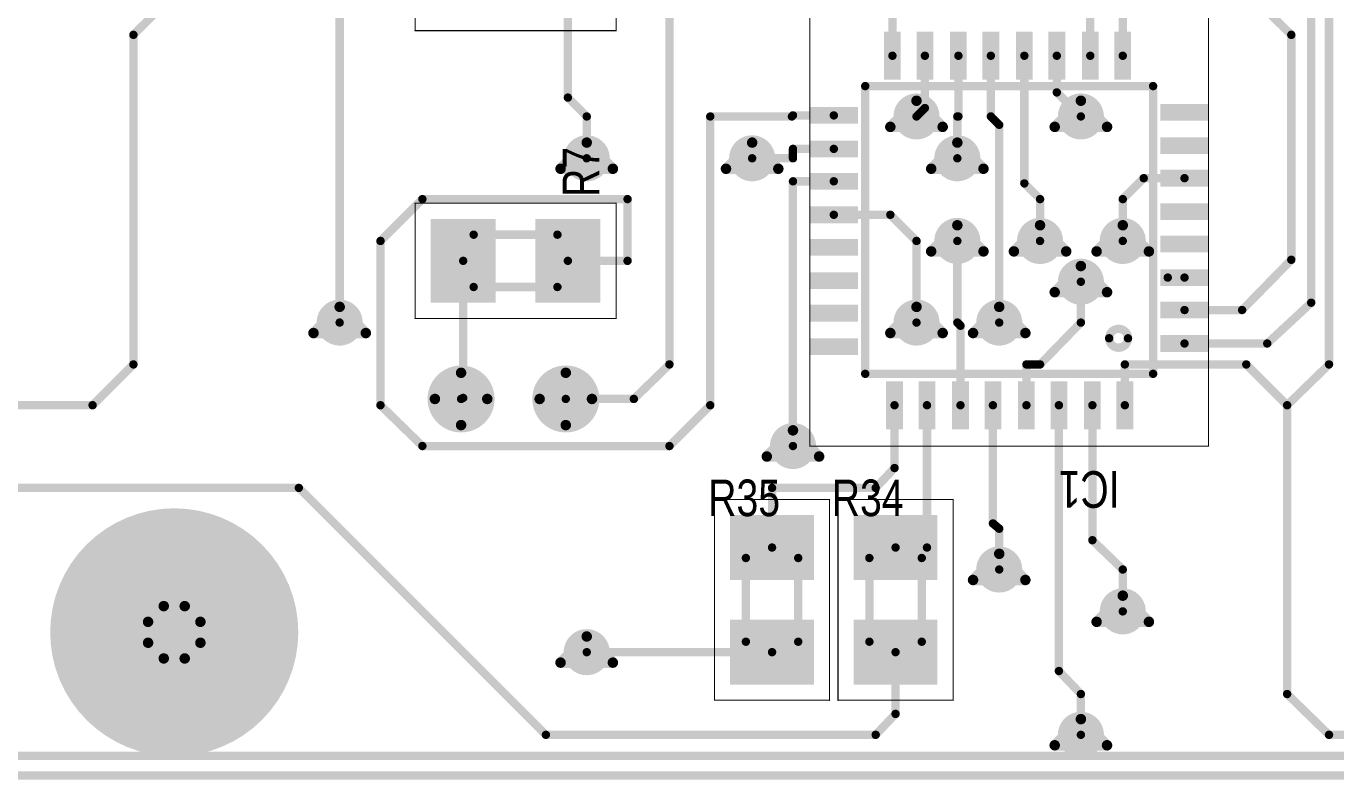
# Model space of a CAD drawing. Extents: x 0 to 12.4, y -1.9 to 1.3.
# Drawn here: x 3.756 to 5.006, y 0.016 to 0.736 of the extents above; entities that cross this region are included whole.
import ezdxf

# ---------------------------------------------------------------- set-up
doc = ezdxf.new("R2010")
doc.units = 0

msp = doc.modelspace()

# ---------------------------------------------------------------- linework, layer by layer
at = {"const_width": 0.008}
msp.add_lwpolyline([(12.361, 0.02), (0, 0.02), (0, 1.338), (12.361, 1.338), (12.361, 0.02)], close=True, dxfattribs=at)
at = {"layer": 'BOT'}
for points, const_width in [([(12.341, 1.319), (0.02, 1.319), (0.02, 0.039), (12.341, 0.039), (12.341, 1.319)], 0.008), ([(4.127, 0.842), (4.319, 0.842), (4.319, 0.732), (4.127, 0.732), (4.127, 0.842)], 0.001), ([(4.885, 0.747), (4.885, 0.335), (4.504, 0.335), (4.504, 0.747), (4.885, 0.747)], 0.001), ([(4.127, 0.567), (4.319, 0.567), (4.319, 0.457), (4.127, 0.457), (4.127, 0.567)], 0.001), ([(4.413, 0.092), (4.413, 0.284), (4.523, 0.284), (4.523, 0.092), (4.413, 0.092)], 0.001), ([(4.531, 0.092), (4.531, 0.284), (4.641, 0.284), (4.641, 0.092), (4.531, 0.092)], 0.001)]:
    msp.add_lwpolyline(points, close=True, dxfattribs=dict(at, const_width=const_width))
at = {"layer": 'BOT', "const_width": 0.008}
for points in [[(4.173, 1.043), (3.858, 0.728)], [(5, 0.964), (5, 0.413)], [(4.964, 0.728), (4.763, 0.925)], [(4.983, 0.866), (4.983, 0.472)], [(4.055, 0.453), (4.055, 0.846)], [(4.37, 0.846), (4.37, 0.413)], [(4.273, 0.668), (4.273, 0.787)], [(4.803, 0.767), (4.803, 0.708)], [(4.772, 0.759), (4.772, 0.708)], [(4.583, 0.744), (4.583, 0.708)], [(3.858, 0.728), (3.858, 0.413)], [(4.964, 0.513), (4.964, 0.728)], [(4.614, 0.708), (4.614, 0.658)], [(4.646, 0.65), (4.646, 0.708)], [(4.677, 0.65), (4.677, 0.708)], [(4.709, 0.708), (4.709, 0.586)], [(4.74, 0.708), (4.74, 0.673)], [(4.74, 0.673), (4.763, 0.65)], [(4.291, 0.65), (4.273, 0.668)], [(4.291, 0.61), (4.291, 0.65)], [(4.487, 0.65), (4.409, 0.65)], [(4.409, 0.65), (4.409, 0.374)], [(4.488, 0.651), (4.487, 0.65)], [(4.527, 0.651), (4.488, 0.651)], [(4.614, 0.658), (4.606, 0.65)], [(4.645, 0.61), (4.645, 0.65)], [(4.645, 0.65), (4.646, 0.65)], [(4.685, 0.642), (4.677, 0.65)], [(4.685, 0.453), (4.685, 0.642)], [(4.488, 0.61), (4.449, 0.61)], [(4.527, 0.619), (4.488, 0.619)], [(4.488, 0.619), (4.488, 0.61)], [(4.488, 0.335), (4.488, 0.588)], [(4.488, 0.588), (4.527, 0.588)], [(4.709, 0.586), (4.724, 0.571)], [(4.803, 0.571), (4.823, 0.591)], [(4.823, 0.591), (4.862, 0.591)], [(4.094, 0.531), (4.134, 0.571)], [(4.134, 0.571), (4.33, 0.571)], [(4.33, 0.571), (4.33, 0.512)], [(4.724, 0.571), (4.724, 0.531)], [(4.803, 0.531), (4.803, 0.571)], [(4.527, 0.556), (4.581, 0.556)], [(4.581, 0.556), (4.606, 0.531)], [(4.094, 0.374), (4.094, 0.531)], [(4.606, 0.531), (4.606, 0.453)], [(4.645, 0.531), (4.645, 0.453)], [(4.173, 0.381), (4.173, 0.512)], [(4.33, 0.512), (4.273, 0.512)], [(4.917, 0.465), (4.964, 0.513)], [(4.763, 0.453), (4.763, 0.492)], [(4.862, 0.496), (4.846, 0.496)], [(4.983, 0.472), (4.941, 0.433)], [(4.862, 0.465), (4.917, 0.465)], [(4.645, 0.453), (4.648, 0.45)], [(4.648, 0.45), (4.648, 0.374)], [(4.724, 0.413), (4.763, 0.453)], [(4.941, 0.433), (4.862, 0.433)], [(3.858, 0.413), (3.819, 0.374)], [(4.37, 0.413), (4.336, 0.38)], [(4.711, 0.374), (4.711, 0.413)], [(4.711, 0.413), (4.724, 0.413)], [(4.921, 0.413), (4.805, 0.413)], [(4.805, 0.413), (4.805, 0.374)], [(4.921, 0.413), (4.805, 0.413)], [(4.805, 0.413), (4.805, 0.374)], [(4.96, 0.374), (4.921, 0.413)], [(4.96, 0.374), (4.921, 0.413)], [(5, 0.413), (4.96, 0.374)], [(3.819, 0.374), (3.641, 0.374)], [(4.134, 0.335), (4.094, 0.374)], [(4.171, 0.38), (4.173, 0.381)], [(4.336, 0.38), (4.271, 0.38)], [(4.409, 0.374), (4.37, 0.335)], [(4.585, 0.374), (4.585, 0.314)], [(4.616, 0.238), (4.616, 0.374)], [(4.679, 0.374), (4.679, 0.261)], [(4.742, 0.374), (4.742, 0.12)], [(4.774, 0.374), (4.774, 0.245)], [(4.96, 0.098), (4.96, 0.374)], [(4.37, 0.335), (4.134, 0.335)], [(4.585, 0.314), (4.567, 0.295)], [(3.307, 0.295), (4.016, 0.295)], [(4.016, 0.295), (4.252, 0.059)], [(4.567, 0.295), (4.468, 0.295)], [(4.468, 0.295), (4.468, 0.238)], [(4.679, 0.261), (4.685, 0.256)], [(4.685, 0.256), (4.685, 0.217)], [(4.586, 0.238), (4.616, 0.238)], [(4.774, 0.245), (4.803, 0.217)], [(4.803, 0.217), (4.803, 0.177)], [(4.468, 0.138), (4.291, 0.138)], [(4.586, 0.079), (4.586, 0.138)], [(4.742, 0.12), (4.763, 0.098)], [(4.763, 0.098), (4.763, 0.059)], [(5, 0.059), (4.96, 0.098)], [(4.567, 0.059), (4.586, 0.079)], [(4.252, 0.059), (4.567, 0.059)], [(7.44, 0.059), (5, 0.059)]]:
    msp.add_lwpolyline(points, dxfattribs=at)
at = {"layer": 'BOT'}
for points, const_width in [([(3.856, 0.728, 1), (3.86, 0.728, 1)], 0.004), ([(3.856, 0.728, 1), (3.86, 0.728, 1)], 0.004), ([(4.1267, 0.732, 1), (4.1273, 0.732, 1)], 0.0005), ([(4.3187, 0.732, 1), (4.3193, 0.732, 1)], 0.0005), ([(4.962, 0.728, 1), (4.966, 0.728, 1)], 0.004), ([(4.962, 0.728, 1), (4.966, 0.728, 1)], 0.004), ([(4.581, 0.708, 1), (4.585, 0.708, 1)], 0.004), ([(4.612, 0.708, 1), (4.616, 0.708, 1)], 0.004), ([(4.644, 0.708, 1), (4.648, 0.708, 1)], 0.004), ([(4.675, 0.708, 1), (4.679, 0.708, 1)], 0.004), ([(4.707, 0.708, 1), (4.711, 0.708, 1)], 0.004), ([(4.738, 0.708, 1), (4.742, 0.708, 1)], 0.004), ([(4.77, 0.708, 1), (4.774, 0.708, 1)], 0.004), ([(4.801, 0.708, 1), (4.805, 0.708, 1)], 0.004), ([(4.738, 0.673, 1), (4.742, 0.673, 1)], 0.004), ([(4.738, 0.673, 1), (4.742, 0.673, 1)], 0.004), ([(4.271, 0.668, 1), (4.275, 0.668, 1)], 0.004), ([(4.271, 0.668, 1), (4.275, 0.668, 1)], 0.004), ([(4.596, 0.65, 1), (4.616, 0.65, 1)], 0.02), ([(4.753, 0.65, 1), (4.773, 0.65, 1)], 0.02), ([(4.289, 0.65, 1), (4.293, 0.65, 1)], 0.004), ([(4.289, 0.65, 1), (4.293, 0.65, 1)], 0.004), ([(4.407, 0.65, 1), (4.411, 0.65, 1)], 0.004), ([(4.407, 0.65, 1), (4.411, 0.65, 1)], 0.004), ([(4.485, 0.65, 1), (4.489, 0.65, 1)], 0.004), ([(4.485, 0.65, 1), (4.489, 0.65, 1)], 0.004), ([(4.486, 0.651, 1), (4.49, 0.651, 1)], 0.004), ([(4.486, 0.651, 1), (4.49, 0.651, 1)], 0.004), ([(4.525, 0.651, 1), (4.529, 0.651, 1)], 0.004), ([(4.604, 0.65, 1), (4.608, 0.65, 1)], 0.004), ([(4.612, 0.658, 1), (4.616, 0.658, 1)], 0.004), ([(4.612, 0.658, 1), (4.616, 0.658, 1)], 0.004), ([(4.643, 0.65, 1), (4.647, 0.65, 1)], 0.004), ([(4.643, 0.65, 1), (4.647, 0.65, 1)], 0.004), ([(4.644, 0.65, 1), (4.648, 0.65, 1)], 0.004), ([(4.644, 0.65, 1), (4.648, 0.65, 1)], 0.004), ([(4.675, 0.65, 1), (4.679, 0.65, 1)], 0.004), ([(4.675, 0.65, 1), (4.679, 0.65, 1)], 0.004), ([(4.761, 0.65, 1), (4.765, 0.65, 1)], 0.004), ([(4.683, 0.642, 1), (4.687, 0.642, 1)], 0.004), ([(4.683, 0.642, 1), (4.687, 0.642, 1)], 0.004), ([(4.281, 0.61, 1), (4.301, 0.61, 1)], 0.02), ([(4.439, 0.61, 1), (4.459, 0.61, 1)], 0.02), ([(4.635, 0.61, 1), (4.655, 0.61, 1)], 0.02), ([(4.289, 0.61, 1), (4.293, 0.61, 1)], 0.004), ([(4.447, 0.61, 1), (4.451, 0.61, 1)], 0.004), ([(4.486, 0.619, 1), (4.49, 0.619, 1)], 0.004), ([(4.486, 0.619, 1), (4.49, 0.619, 1)], 0.004), ([(4.486, 0.61, 1), (4.49, 0.61, 1)], 0.004), ([(4.486, 0.61, 1), (4.49, 0.61, 1)], 0.004), ([(4.525, 0.619, 1), (4.529, 0.619, 1)], 0.004), ([(4.643, 0.61, 1), (4.647, 0.61, 1)], 0.004), ([(4.486, 0.588, 1), (4.49, 0.588, 1)], 0.004), ([(4.486, 0.588, 1), (4.49, 0.588, 1)], 0.004), ([(4.525, 0.588, 1), (4.529, 0.588, 1)], 0.004), ([(4.707, 0.586, 1), (4.711, 0.586, 1)], 0.004), ([(4.707, 0.586, 1), (4.711, 0.586, 1)], 0.004), ([(4.821, 0.591, 1), (4.825, 0.591, 1)], 0.004), ([(4.821, 0.591, 1), (4.825, 0.591, 1)], 0.004), ([(4.86, 0.591, 1), (4.864, 0.591, 1)], 0.004), ([(4.1267, 0.567, 1), (4.1273, 0.567, 1)], 0.0005), ([(4.1267, 0.567, 1), (4.1273, 0.567, 1)], 0.0005), ([(4.132, 0.571, 1), (4.136, 0.571, 1)], 0.004), ([(4.132, 0.571, 1), (4.136, 0.571, 1)], 0.004), ([(4.3187, 0.567, 1), (4.3193, 0.567, 1)], 0.0005), ([(4.328, 0.571, 1), (4.332, 0.571, 1)], 0.004), ([(4.328, 0.571, 1), (4.332, 0.571, 1)], 0.004), ([(4.722, 0.571, 1), (4.726, 0.571, 1)], 0.004), ([(4.722, 0.571, 1), (4.726, 0.571, 1)], 0.004), ([(4.801, 0.571, 1), (4.805, 0.571, 1)], 0.004), ([(4.801, 0.571, 1), (4.805, 0.571, 1)], 0.004), ([(4.525, 0.556, 1), (4.529, 0.556, 1)], 0.004), ([(4.579, 0.556, 1), (4.583, 0.556, 1)], 0.004), ([(4.579, 0.556, 1), (4.583, 0.556, 1)], 0.004), ([(4.635, 0.531, 1), (4.655, 0.531, 1)], 0.02), ([(4.714, 0.531, 1), (4.734, 0.531, 1)], 0.02), ([(4.793, 0.531, 1), (4.813, 0.531, 1)], 0.02), ([(4.092, 0.531, 1), (4.096, 0.531, 1)], 0.004), ([(4.092, 0.531, 1), (4.096, 0.531, 1)], 0.004), ([(4.604, 0.531, 1), (4.608, 0.531, 1)], 0.004), ([(4.604, 0.531, 1), (4.608, 0.531, 1)], 0.004), ([(4.643, 0.531, 1), (4.647, 0.531, 1)], 0.004), ([(4.722, 0.531, 1), (4.726, 0.531, 1)], 0.004), ([(4.801, 0.531, 1), (4.805, 0.531, 1)], 0.004), ([(4.171, 0.512, 1), (4.175, 0.512, 1)], 0.004), ([(4.271, 0.512, 1), (4.275, 0.512, 1)], 0.004), ([(4.328, 0.512, 1), (4.332, 0.512, 1)], 0.004), ([(4.328, 0.512, 1), (4.332, 0.512, 1)], 0.004), ([(4.962, 0.513, 1), (4.966, 0.513, 1)], 0.004), ([(4.962, 0.513, 1), (4.966, 0.513, 1)], 0.004), ([(4.753, 0.492, 1), (4.773, 0.492, 1)], 0.02), ([(4.761, 0.492, 1), (4.765, 0.492, 1)], 0.004), ([(4.844, 0.496, 1), (4.848, 0.496, 1)], 0.004), ([(4.86, 0.496, 1), (4.864, 0.496, 1)], 0.004), ([(4.981, 0.472, 1), (4.985, 0.472, 1)], 0.004), ([(4.981, 0.472, 1), (4.985, 0.472, 1)], 0.004), ([(4.045, 0.453, 1), (4.065, 0.453, 1)], 0.02), ([(4.596, 0.453, 1), (4.616, 0.453, 1)], 0.02), ([(4.675, 0.453, 1), (4.695, 0.453, 1)], 0.02), ([(4.86, 0.465, 1), (4.864, 0.465, 1)], 0.004), ([(4.915, 0.465, 1), (4.919, 0.465, 1)], 0.004), ([(4.915, 0.465, 1), (4.919, 0.465, 1)], 0.004), ([(4.053, 0.453, 1), (4.057, 0.453, 1)], 0.004), ([(4.1267, 0.457, 1), (4.1273, 0.457, 1)], 0.0005), ([(4.3187, 0.457, 1), (4.3193, 0.457, 1)], 0.0005), ([(4.604, 0.453, 1), (4.608, 0.453, 1)], 0.004), ([(4.643, 0.453, 1), (4.647, 0.453, 1)], 0.004), ([(4.643, 0.453, 1), (4.647, 0.453, 1)], 0.004), ([(4.646, 0.45, 1), (4.65, 0.45, 1)], 0.004), ([(4.646, 0.45, 1), (4.65, 0.45, 1)], 0.004), ([(4.683, 0.453, 1), (4.687, 0.453, 1)], 0.004), ([(4.761, 0.453, 1), (4.765, 0.453, 1)], 0.004), ([(4.761, 0.453, 1), (4.765, 0.453, 1)], 0.004), ([(4.86, 0.433, 1), (4.864, 0.433, 1)], 0.004), ([(4.939, 0.433, 1), (4.943, 0.433, 1)], 0.004), ([(4.939, 0.433, 1), (4.943, 0.433, 1)], 0.004), ([(3.856, 0.413, 1), (3.86, 0.413, 1)], 0.004), ([(3.856, 0.413, 1), (3.86, 0.413, 1)], 0.004), ([(4.368, 0.413, 1), (4.372, 0.413, 1)], 0.004), ([(4.368, 0.413, 1), (4.372, 0.413, 1)], 0.004), ([(4.709, 0.413, 1), (4.713, 0.413, 1)], 0.004), ([(4.709, 0.413, 1), (4.713, 0.413, 1)], 0.004), ([(4.722, 0.413, 1), (4.726, 0.413, 1)], 0.004), ([(4.722, 0.413, 1), (4.726, 0.413, 1)], 0.004), ([(4.803, 0.413, 1), (4.807, 0.413, 1)], 0.004), ([(4.803, 0.413, 1), (4.807, 0.413, 1)], 0.004), ([(4.803, 0.413, 1), (4.807, 0.413, 1)], 0.004), ([(4.803, 0.413, 1), (4.807, 0.413, 1)], 0.004), ([(4.919, 0.413, 1), (4.923, 0.413, 1)], 0.004), ([(4.919, 0.413, 1), (4.923, 0.413, 1)], 0.004), ([(4.919, 0.413, 1), (4.923, 0.413, 1)], 0.004), ([(4.919, 0.413, 1), (4.923, 0.413, 1)], 0.004), ([(4.998, 0.413, 1), (5.002, 0.413, 1)], 0.004), ([(4.998, 0.413, 1), (5.002, 0.413, 1)], 0.004), ([(4.156, 0.38, 1), (4.186, 0.38, 1)], 0.031), ([(4.256, 0.38, 1), (4.286, 0.38, 1)], 0.031), ([(3.817, 0.374, 1), (3.821, 0.374, 1)], 0.004), ([(3.817, 0.374, 1), (3.821, 0.374, 1)], 0.004), ([(4.092, 0.374, 1), (4.096, 0.374, 1)], 0.004), ([(4.092, 0.374, 1), (4.096, 0.374, 1)], 0.004), ([(4.169, 0.38, 1), (4.173, 0.38, 1)], 0.004), ([(4.171, 0.381, 1), (4.175, 0.381, 1)], 0.004), ([(4.171, 0.381, 1), (4.175, 0.381, 1)], 0.004), ([(4.269, 0.38, 1), (4.273, 0.38, 1)], 0.004), ([(4.334, 0.38, 1), (4.338, 0.38, 1)], 0.004), ([(4.334, 0.38, 1), (4.338, 0.38, 1)], 0.004), ([(4.407, 0.374, 1), (4.411, 0.374, 1)], 0.004), ([(4.407, 0.374, 1), (4.411, 0.374, 1)], 0.004), ([(4.583, 0.374, 1), (4.587, 0.374, 1)], 0.004), ([(4.614, 0.374, 1), (4.618, 0.374, 1)], 0.004), ([(4.646, 0.374, 1), (4.65, 0.374, 1)], 0.004), ([(4.677, 0.374, 1), (4.681, 0.374, 1)], 0.004), ([(4.709, 0.374, 1), (4.713, 0.374, 1)], 0.004), ([(4.74, 0.374, 1), (4.744, 0.374, 1)], 0.004), ([(4.772, 0.374, 1), (4.776, 0.374, 1)], 0.004), ([(4.803, 0.374, 1), (4.807, 0.374, 1)], 0.004), ([(4.803, 0.374, 1), (4.807, 0.374, 1)], 0.004), ([(4.958, 0.374, 1), (4.962, 0.374, 1)], 0.004), ([(4.958, 0.374, 1), (4.962, 0.374, 1)], 0.004), ([(4.958, 0.374, 1), (4.962, 0.374, 1)], 0.004), ([(4.958, 0.374, 1), (4.962, 0.374, 1)], 0.004), ([(4.478, 0.335, 1), (4.498, 0.335, 1)], 0.02), ([(4.132, 0.335, 1), (4.136, 0.335, 1)], 0.004), ([(4.132, 0.335, 1), (4.136, 0.335, 1)], 0.004), ([(4.368, 0.335, 1), (4.372, 0.335, 1)], 0.004), ([(4.368, 0.335, 1), (4.372, 0.335, 1)], 0.004), ([(4.486, 0.335, 1), (4.49, 0.335, 1)], 0.004), ([(4.5037, 0.335, 1), (4.5042, 0.335, 1)], 0.0005), ([(4.8847, 0.335, 1), (4.8853, 0.335, 1)], 0.0005), ([(4.583, 0.314, 1), (4.587, 0.314, 1)], 0.004), ([(4.583, 0.314, 1), (4.587, 0.314, 1)], 0.004), ([(4.014, 0.295, 1), (4.018, 0.295, 1)], 0.004), ([(4.014, 0.295, 1), (4.018, 0.295, 1)], 0.004), ([(4.466, 0.295, 1), (4.47, 0.295, 1)], 0.004), ([(4.466, 0.295, 1), (4.47, 0.295, 1)], 0.004), ([(4.565, 0.295, 1), (4.569, 0.295, 1)], 0.004), ([(4.565, 0.295, 1), (4.569, 0.295, 1)], 0.004), ([(4.4128, 0.284, 1), (4.4133, 0.284, 1)], 0.0005), ([(4.5227, 0.284, 1), (4.5233, 0.284, 1)], 0.0005), ([(4.5307, 0.284, 1), (4.5313, 0.284, 1)], 0.0005), ([(4.6407, 0.284, 1), (4.6413, 0.284, 1)], 0.0005), ([(3.838, 0.157, 1), (3.956, 0.157, 1)], 0.118), ([(4.677, 0.261, 1), (4.681, 0.261, 1)], 0.004), ([(4.677, 0.261, 1), (4.681, 0.261, 1)], 0.004), ([(4.683, 0.256, 1), (4.687, 0.256, 1)], 0.004), ([(4.683, 0.256, 1), (4.687, 0.256, 1)], 0.004), ([(4.466, 0.238, 1), (4.47, 0.238, 1)], 0.004), ([(4.584, 0.238, 1), (4.588, 0.238, 1)], 0.004), ([(4.614, 0.238, 1), (4.618, 0.238, 1)], 0.004), ([(4.614, 0.238, 1), (4.618, 0.238, 1)], 0.004), ([(4.772, 0.245, 1), (4.776, 0.245, 1)], 0.004), ([(4.772, 0.245, 1), (4.776, 0.245, 1)], 0.004), ([(4.675, 0.217, 1), (4.695, 0.217, 1)], 0.02), ([(4.683, 0.217, 1), (4.687, 0.217, 1)], 0.004), ([(4.801, 0.217, 1), (4.805, 0.217, 1)], 0.004), ([(4.801, 0.217, 1), (4.805, 0.217, 1)], 0.004), ([(4.793, 0.177, 1), (4.813, 0.177, 1)], 0.02), ([(4.801, 0.177, 1), (4.805, 0.177, 1)], 0.004), ([(4.281, 0.138, 1), (4.301, 0.138, 1)], 0.02), ([(4.289, 0.138, 1), (4.293, 0.138, 1)], 0.004), ([(4.466, 0.138, 1), (4.47, 0.138, 1)], 0.004), ([(4.584, 0.138, 1), (4.588, 0.138, 1)], 0.004), ([(4.74, 0.12, 1), (4.744, 0.12, 1)], 0.004), ([(4.74, 0.12, 1), (4.744, 0.12, 1)], 0.004), ([(4.761, 0.098, 1), (4.765, 0.098, 1)], 0.004), ([(4.761, 0.098, 1), (4.765, 0.098, 1)], 0.004), ([(4.958, 0.098, 1), (4.962, 0.098, 1)], 0.004), ([(4.958, 0.098, 1), (4.962, 0.098, 1)], 0.004), ([(4.4128, 0.092, 1), (4.4133, 0.092, 1)], 0.0005), ([(4.4128, 0.092, 1), (4.4133, 0.092, 1)], 0.0005), ([(4.5227, 0.092, 1), (4.5233, 0.092, 1)], 0.0005), ([(4.5307, 0.092, 1), (4.5313, 0.092, 1)], 0.0005), ([(4.5307, 0.092, 1), (4.5313, 0.092, 1)], 0.0005), ([(4.6407, 0.092, 1), (4.6413, 0.092, 1)], 0.0005), ([(4.584, 0.079, 1), (4.588, 0.079, 1)], 0.004), ([(4.584, 0.079, 1), (4.588, 0.079, 1)], 0.004), ([(4.753, 0.059, 1), (4.773, 0.059, 1)], 0.02), ([(4.25, 0.059, 1), (4.254, 0.059, 1)], 0.004), ([(4.25, 0.059, 1), (4.254, 0.059, 1)], 0.004), ([(4.565, 0.059, 1), (4.569, 0.059, 1)], 0.004), ([(4.565, 0.059, 1), (4.569, 0.059, 1)], 0.004), ([(4.761, 0.059, 1), (4.765, 0.059, 1)], 0.004), ([(4.998, 0.059, 1), (5.002, 0.059, 1)], 0.004), ([(4.998, 0.059, 1), (5.002, 0.059, 1)], 0.004)]:
    msp.add_lwpolyline(points, format="xyb", close=True, dxfattribs=dict(at, const_width=const_width))
for points in [[(4.576, 0.686), (4.59, 0.686), (4.576, 0.73), (4.59, 0.73)], [(4.607, 0.686), (4.621, 0.686), (4.607, 0.73), (4.621, 0.73)], [(4.639, 0.686), (4.653, 0.686), (4.639, 0.73), (4.653, 0.73)], [(4.67, 0.686), (4.684, 0.686), (4.67, 0.73), (4.684, 0.73)], [(4.702, 0.686), (4.716, 0.686), (4.702, 0.73), (4.716, 0.73)], [(4.733, 0.686), (4.747, 0.686), (4.733, 0.73), (4.747, 0.73)], [(4.765, 0.686), (4.779, 0.686), (4.765, 0.73), (4.779, 0.73)], [(4.796, 0.686), (4.81, 0.686), (4.796, 0.73), (4.81, 0.73)], [(4.505, 0.644), (4.549, 0.644), (4.505, 0.658), (4.549, 0.658)], [(4.84, 0.647), (4.884, 0.647), (4.84, 0.661), (4.884, 0.661)], [(4.505, 0.612), (4.549, 0.612), (4.505, 0.626), (4.549, 0.626)], [(4.84, 0.615), (4.884, 0.615), (4.84, 0.629), (4.884, 0.629)], [(4.505, 0.581), (4.549, 0.581), (4.505, 0.595), (4.549, 0.595)], [(4.84, 0.584), (4.884, 0.584), (4.84, 0.598), (4.884, 0.598)], [(4.505, 0.549), (4.549, 0.549), (4.505, 0.563), (4.549, 0.563)], [(4.84, 0.552), (4.884, 0.552), (4.84, 0.566), (4.884, 0.566)], [(4.143, 0.473), (4.203, 0.473), (4.143, 0.551), (4.203, 0.551)], [(4.243, 0.473), (4.303, 0.473), (4.243, 0.551), (4.303, 0.551)], [(4.505, 0.518), (4.549, 0.518), (4.505, 0.532), (4.549, 0.532)], [(4.84, 0.521), (4.884, 0.521), (4.84, 0.535), (4.884, 0.535)], [(4.84, 0.489), (4.884, 0.489), (4.84, 0.503), (4.884, 0.503)], [(4.505, 0.486), (4.549, 0.486), (4.505, 0.5), (4.549, 0.5)], [(4.505, 0.455), (4.549, 0.455), (4.505, 0.469), (4.549, 0.469)], [(4.84, 0.458), (4.884, 0.458), (4.84, 0.472), (4.884, 0.472)], [(4.84, 0.426), (4.884, 0.426), (4.84, 0.44), (4.884, 0.44)], [(4.505, 0.423), (4.549, 0.423), (4.505, 0.437), (4.549, 0.437)], [(4.578, 0.352), (4.592, 0.352), (4.578, 0.396), (4.592, 0.396)], [(4.609, 0.352), (4.623, 0.352), (4.609, 0.396), (4.623, 0.396)], [(4.641, 0.352), (4.655, 0.352), (4.641, 0.396), (4.655, 0.396)], [(4.672, 0.352), (4.686, 0.352), (4.672, 0.396), (4.686, 0.396)], [(4.704, 0.352), (4.718, 0.352), (4.704, 0.396), (4.718, 0.396)], [(4.735, 0.352), (4.749, 0.352), (4.735, 0.396), (4.749, 0.396)], [(4.767, 0.352), (4.781, 0.352), (4.767, 0.396), (4.781, 0.396)], [(4.798, 0.352), (4.812, 0.352), (4.798, 0.396), (4.812, 0.396)], [(4.429, 0.208), (4.507, 0.208), (4.429, 0.268), (4.507, 0.268)], [(4.547, 0.208), (4.625, 0.208), (4.547, 0.268), (4.625, 0.268)], [(4.429, 0.108), (4.507, 0.108), (4.429, 0.168), (4.507, 0.168)], [(4.547, 0.108), (4.625, 0.108), (4.547, 0.168), (4.625, 0.168)]]:
    msp.add_solid(points, dxfattribs=at)
at = {"layer": 'DRD', "const_width": 0.01}
for points in [[(4.606, 0.665), (4.581, 0.64)], [(4.631, 0.64), (4.606, 0.665)], [(4.763, 0.665), (4.738, 0.64)], [(4.788, 0.64), (4.763, 0.665)], [(4.581, 0.64), (4.631, 0.64)], [(4.738, 0.64), (4.788, 0.64)], [(4.291, 0.625), (4.266, 0.6)], [(4.316, 0.6), (4.291, 0.625)], [(4.449, 0.625), (4.424, 0.6)], [(4.474, 0.6), (4.449, 0.625)], [(4.645, 0.625), (4.62, 0.6)], [(4.67, 0.6), (4.645, 0.625)], [(4.266, 0.6), (4.316, 0.6)], [(4.424, 0.6), (4.474, 0.6)], [(4.62, 0.6), (4.67, 0.6)], [(4.645, 0.546), (4.62, 0.521)], [(4.67, 0.521), (4.645, 0.546)], [(4.724, 0.546), (4.699, 0.521)], [(4.749, 0.521), (4.724, 0.546)], [(4.803, 0.546), (4.778, 0.521)], [(4.828, 0.521), (4.803, 0.546)], [(4.62, 0.521), (4.67, 0.521)], [(4.699, 0.521), (4.749, 0.521)], [(4.778, 0.521), (4.828, 0.521)], [(4.763, 0.507), (4.738, 0.482)], [(4.788, 0.482), (4.763, 0.507)], [(4.738, 0.482), (4.788, 0.482)], [(4.055, 0.468), (4.03, 0.443)], [(4.08, 0.443), (4.055, 0.468)], [(4.606, 0.468), (4.581, 0.443)], [(4.631, 0.443), (4.606, 0.468)], [(4.685, 0.468), (4.66, 0.443)], [(4.71, 0.443), (4.685, 0.468)], [(4.03, 0.443), (4.08, 0.443)], [(4.581, 0.443), (4.631, 0.443)], [(4.66, 0.443), (4.71, 0.443)], [(4.171, 0.355), (4.171, 0.405)], [(4.271, 0.355), (4.271, 0.405)], [(4.196, 0.38), (4.146, 0.38)], [(4.296, 0.38), (4.246, 0.38)], [(4.488, 0.35), (4.463, 0.325)], [(4.513, 0.325), (4.488, 0.35)], [(4.463, 0.325), (4.513, 0.325)], [(4.685, 0.232), (4.66, 0.207)], [(4.71, 0.207), (4.685, 0.232)], [(4.66, 0.207), (4.71, 0.207)], [(4.803, 0.192), (4.778, 0.167)], [(4.828, 0.167), (4.803, 0.192)], [(3.887, 0.182), (3.872, 0.167)], [(3.907, 0.182), (3.887, 0.182)], [(3.922, 0.167), (3.907, 0.182)], [(3.872, 0.167), (3.872, 0.147)], [(3.922, 0.147), (3.922, 0.167)], [(4.778, 0.167), (4.828, 0.167)], [(3.872, 0.147), (3.887, 0.132)], [(3.907, 0.132), (3.922, 0.147)], [(4.291, 0.153), (4.266, 0.128)], [(4.316, 0.128), (4.291, 0.153)], [(3.887, 0.132), (3.907, 0.132)], [(4.266, 0.128), (4.316, 0.128)], [(4.763, 0.074), (4.738, 0.049)], [(4.788, 0.049), (4.763, 0.074)], [(4.738, 0.049), (4.788, 0.049)]]:
    msp.add_lwpolyline(points, dxfattribs=at)
at = {"layer": 'DRD', "const_width": 0.005}
for points in [[(4.6035, 0.665, 1), (4.6085, 0.665, 1)], [(4.6035, 0.665, 1), (4.6085, 0.665, 1)], [(4.7605, 0.665, 1), (4.7655, 0.665, 1)], [(4.7605, 0.665, 1), (4.7655, 0.665, 1)], [(4.5785, 0.64, 1), (4.5835, 0.64, 1)], [(4.5785, 0.64, 1), (4.5835, 0.64, 1)], [(4.6285, 0.64, 1), (4.6335, 0.64, 1)], [(4.6285, 0.64, 1), (4.6335, 0.64, 1)], [(4.7355, 0.64, 1), (4.7405, 0.64, 1)], [(4.7355, 0.64, 1), (4.7405, 0.64, 1)], [(4.7855, 0.64, 1), (4.7905, 0.64, 1)], [(4.7855, 0.64, 1), (4.7905, 0.64, 1)], [(4.2885, 0.625, 1), (4.2935, 0.625, 1)], [(4.2885, 0.625, 1), (4.2935, 0.625, 1)], [(4.4465, 0.625, 1), (4.4515, 0.625, 1)], [(4.4465, 0.625, 1), (4.4515, 0.625, 1)], [(4.6425, 0.625, 1), (4.6475, 0.625, 1)], [(4.6425, 0.625, 1), (4.6475, 0.625, 1)], [(4.2635, 0.6, 1), (4.2685, 0.6, 1)], [(4.2635, 0.6, 1), (4.2685, 0.6, 1)], [(4.3135, 0.6, 1), (4.3185, 0.6, 1)], [(4.3135, 0.6, 1), (4.3185, 0.6, 1)], [(4.4215, 0.6, 1), (4.4265, 0.6, 1)], [(4.4215, 0.6, 1), (4.4265, 0.6, 1)], [(4.4715, 0.6, 1), (4.4765, 0.6, 1)], [(4.4715, 0.6, 1), (4.4765, 0.6, 1)], [(4.6175, 0.6, 1), (4.6225, 0.6, 1)], [(4.6175, 0.6, 1), (4.6225, 0.6, 1)], [(4.6675, 0.6, 1), (4.6725, 0.6, 1)], [(4.6675, 0.6, 1), (4.6725, 0.6, 1)], [(4.6425, 0.546, 1), (4.6475, 0.546, 1)], [(4.6425, 0.546, 1), (4.6475, 0.546, 1)], [(4.7215, 0.546, 1), (4.7265, 0.546, 1)], [(4.7215, 0.546, 1), (4.7265, 0.546, 1)], [(4.8005, 0.546, 1), (4.8055, 0.546, 1)], [(4.8005, 0.546, 1), (4.8055, 0.546, 1)], [(4.6175, 0.521, 1), (4.6225, 0.521, 1)], [(4.6175, 0.521, 1), (4.6225, 0.521, 1)], [(4.6675, 0.521, 1), (4.6725, 0.521, 1)], [(4.6675, 0.521, 1), (4.6725, 0.521, 1)], [(4.6965, 0.521, 1), (4.7015, 0.521, 1)], [(4.6965, 0.521, 1), (4.7015, 0.521, 1)], [(4.7465, 0.521, 1), (4.7515, 0.521, 1)], [(4.7465, 0.521, 1), (4.7515, 0.521, 1)], [(4.7755, 0.521, 1), (4.7805, 0.521, 1)], [(4.7755, 0.521, 1), (4.7805, 0.521, 1)], [(4.8255, 0.521, 1), (4.8305, 0.521, 1)], [(4.8255, 0.521, 1), (4.8305, 0.521, 1)], [(4.7605, 0.507, 1), (4.7655, 0.507, 1)], [(4.7605, 0.507, 1), (4.7655, 0.507, 1)], [(4.7355, 0.482, 1), (4.7405, 0.482, 1)], [(4.7355, 0.482, 1), (4.7405, 0.482, 1)], [(4.7855, 0.482, 1), (4.7905, 0.482, 1)], [(4.7855, 0.482, 1), (4.7905, 0.482, 1)], [(4.0525, 0.468, 1), (4.0575, 0.468, 1)], [(4.0525, 0.468, 1), (4.0575, 0.468, 1)], [(4.6035, 0.468, 1), (4.6085, 0.468, 1)], [(4.6035, 0.468, 1), (4.6085, 0.468, 1)], [(4.6825, 0.468, 1), (4.6875, 0.468, 1)], [(4.6825, 0.468, 1), (4.6875, 0.468, 1)], [(4.0275, 0.443, 1), (4.0325, 0.443, 1)], [(4.0275, 0.443, 1), (4.0325, 0.443, 1)], [(4.0775, 0.443, 1), (4.0825, 0.443, 1)], [(4.0775, 0.443, 1), (4.0825, 0.443, 1)], [(4.5785, 0.443, 1), (4.5835, 0.443, 1)], [(4.5785, 0.443, 1), (4.5835, 0.443, 1)], [(4.6285, 0.443, 1), (4.6335, 0.443, 1)], [(4.6285, 0.443, 1), (4.6335, 0.443, 1)], [(4.6575, 0.443, 1), (4.6625, 0.443, 1)], [(4.6575, 0.443, 1), (4.6625, 0.443, 1)], [(4.7075, 0.443, 1), (4.7125, 0.443, 1)], [(4.7075, 0.443, 1), (4.7125, 0.443, 1)], [(4.1685, 0.405, 1), (4.1735, 0.405, 1)], [(4.2685, 0.405, 1), (4.2735, 0.405, 1)], [(4.1435, 0.38, 1), (4.1485, 0.38, 1)], [(4.1935, 0.38, 1), (4.1985, 0.38, 1)], [(4.2435, 0.38, 1), (4.2485, 0.38, 1)], [(4.2935, 0.38, 1), (4.2985, 0.38, 1)], [(4.1685, 0.355, 1), (4.1735, 0.355, 1)], [(4.2685, 0.355, 1), (4.2735, 0.355, 1)], [(4.4855, 0.35, 1), (4.4905, 0.35, 1)], [(4.4855, 0.35, 1), (4.4905, 0.35, 1)], [(4.4605, 0.325, 1), (4.4655, 0.325, 1)], [(4.4605, 0.325, 1), (4.4655, 0.325, 1)], [(4.5105, 0.325, 1), (4.5155, 0.325, 1)], [(4.5105, 0.325, 1), (4.5155, 0.325, 1)], [(4.6825, 0.232, 1), (4.6875, 0.232, 1)], [(4.6825, 0.232, 1), (4.6875, 0.232, 1)], [(4.6575, 0.207, 1), (4.6625, 0.207, 1)], [(4.6575, 0.207, 1), (4.6625, 0.207, 1)], [(4.7075, 0.207, 1), (4.7125, 0.207, 1)], [(4.7075, 0.207, 1), (4.7125, 0.207, 1)], [(4.8005, 0.192, 1), (4.8055, 0.192, 1)], [(4.8005, 0.192, 1), (4.8055, 0.192, 1)], [(3.8845, 0.182, 1), (3.8895, 0.182, 1)], [(3.8845, 0.182, 1), (3.8895, 0.182, 1)], [(3.9045, 0.182, 1), (3.9095, 0.182, 1)], [(3.9045, 0.182, 1), (3.9095, 0.182, 1)], [(3.8695, 0.167, 1), (3.8745, 0.167, 1)], [(3.8695, 0.167, 1), (3.8745, 0.167, 1)], [(3.9195, 0.167, 1), (3.9245, 0.167, 1)], [(3.9195, 0.167, 1), (3.9245, 0.167, 1)], [(4.7755, 0.167, 1), (4.7805, 0.167, 1)], [(4.7755, 0.167, 1), (4.7805, 0.167, 1)], [(4.8255, 0.167, 1), (4.8305, 0.167, 1)], [(4.8255, 0.167, 1), (4.8305, 0.167, 1)], [(3.8695, 0.147, 1), (3.8745, 0.147, 1)], [(3.8695, 0.147, 1), (3.8745, 0.147, 1)], [(3.9195, 0.147, 1), (3.9245, 0.147, 1)], [(3.9195, 0.147, 1), (3.9245, 0.147, 1)], [(4.2885, 0.153, 1), (4.2935, 0.153, 1)], [(4.2885, 0.153, 1), (4.2935, 0.153, 1)], [(3.8845, 0.132, 1), (3.8895, 0.132, 1)], [(3.8845, 0.132, 1), (3.8895, 0.132, 1)], [(3.9045, 0.132, 1), (3.9095, 0.132, 1)], [(3.9045, 0.132, 1), (3.9095, 0.132, 1)], [(4.2635, 0.128, 1), (4.2685, 0.128, 1)], [(4.2635, 0.128, 1), (4.2685, 0.128, 1)], [(4.3135, 0.128, 1), (4.3185, 0.128, 1)], [(4.3135, 0.128, 1), (4.3185, 0.128, 1)], [(4.7605, 0.074, 1), (4.7655, 0.074, 1)], [(4.7605, 0.074, 1), (4.7655, 0.074, 1)], [(4.7355, 0.049, 1), (4.7405, 0.049, 1)], [(4.7355, 0.049, 1), (4.7405, 0.049, 1)], [(4.7855, 0.049, 1), (4.7905, 0.049, 1)], [(4.7855, 0.049, 1), (4.7905, 0.049, 1)]]:
    msp.add_lwpolyline(points, format="xyb", close=True, dxfattribs=at)
at = {"layer": 'DRL'}
for points, const_width in [([(4.601, 0.65, 1), (4.611, 0.65, 1)], 0.01), ([(4.758, 0.65, 1), (4.768, 0.65, 1)], 0.01), ([(4.286, 0.61, 1), (4.296, 0.61, 1)], 0.01), ([(4.444, 0.61, 1), (4.454, 0.61, 1)], 0.01), ([(4.64, 0.61, 1), (4.65, 0.61, 1)], 0.01), ([(4.64, 0.531, 1), (4.65, 0.531, 1)], 0.01), ([(4.719, 0.531, 1), (4.729, 0.531, 1)], 0.01), ([(4.798, 0.531, 1), (4.808, 0.531, 1)], 0.01), ([(4.758, 0.492, 1), (4.768, 0.492, 1)], 0.01), ([(4.05, 0.453, 1), (4.06, 0.453, 1)], 0.01), ([(4.601, 0.453, 1), (4.611, 0.453, 1)], 0.01), ([(4.68, 0.453, 1), (4.69, 0.453, 1)], 0.01), ([(4.163, 0.38, 1), (4.179, 0.38, 1)], 0.016), ([(4.263, 0.38, 1), (4.279, 0.38, 1)], 0.016), ([(4.483, 0.335, 1), (4.493, 0.335, 1)], 0.01), ([(3.86, 0.157, 1), (3.934, 0.157, 1)], 0.075), ([(4.68, 0.217, 1), (4.69, 0.217, 1)], 0.01), ([(4.798, 0.177, 1), (4.808, 0.177, 1)], 0.01), ([(4.286, 0.138, 1), (4.296, 0.138, 1)], 0.01), ([(4.758, 0.059, 1), (4.768, 0.059, 1)], 0.01)]:
    msp.add_lwpolyline(points, format="xyb", close=True, dxfattribs=dict(at, const_width=const_width))
at = {"layer": 'SMB'}
for points, const_width in [([(4.595, 0.65, 1), (4.617, 0.65, 1)], 0.022), ([(4.752, 0.65, 1), (4.774, 0.65, 1)], 0.022), ([(4.28, 0.61, 1), (4.302, 0.61, 1)], 0.022), ([(4.438, 0.61, 1), (4.46, 0.61, 1)], 0.022), ([(4.634, 0.61, 1), (4.656, 0.61, 1)], 0.022), ([(4.634, 0.531, 1), (4.656, 0.531, 1)], 0.022), ([(4.713, 0.531, 1), (4.735, 0.531, 1)], 0.022), ([(4.792, 0.531, 1), (4.814, 0.531, 1)], 0.022), ([(4.752, 0.492, 1), (4.774, 0.492, 1)], 0.022), ([(4.044, 0.453, 1), (4.066, 0.453, 1)], 0.022), ([(4.595, 0.453, 1), (4.617, 0.453, 1)], 0.022), ([(4.674, 0.453, 1), (4.696, 0.453, 1)], 0.022), ([(4.155, 0.38, 1), (4.187, 0.38, 1)], 0.032), ([(4.255, 0.38, 1), (4.287, 0.38, 1)], 0.032), ([(4.477, 0.335, 1), (4.499, 0.335, 1)], 0.022), ([(3.838, 0.157, 1), (3.956, 0.157, 1)], 0.119), ([(4.674, 0.217, 1), (4.696, 0.217, 1)], 0.022), ([(4.792, 0.177, 1), (4.814, 0.177, 1)], 0.022), ([(4.28, 0.138, 1), (4.302, 0.138, 1)], 0.022), ([(4.752, 0.059, 1), (4.774, 0.059, 1)], 0.022)]:
    msp.add_lwpolyline(points, format="xyb", close=True, dxfattribs=dict(at, const_width=const_width))
for points in [[(4.575, 0.685), (4.591, 0.685), (4.575, 0.731), (4.591, 0.731)], [(4.606, 0.685), (4.622, 0.685), (4.606, 0.731), (4.622, 0.731)], [(4.638, 0.685), (4.654, 0.685), (4.638, 0.731), (4.654, 0.731)], [(4.669, 0.685), (4.685, 0.685), (4.669, 0.731), (4.685, 0.731)], [(4.701, 0.685), (4.717, 0.685), (4.701, 0.731), (4.717, 0.731)], [(4.732, 0.685), (4.748, 0.685), (4.732, 0.731), (4.748, 0.731)], [(4.764, 0.685), (4.78, 0.685), (4.764, 0.731), (4.78, 0.731)], [(4.795, 0.685), (4.811, 0.685), (4.795, 0.731), (4.811, 0.731)], [(4.504, 0.643), (4.55, 0.643), (4.504, 0.659), (4.55, 0.659)], [(4.839, 0.646), (4.885, 0.646), (4.839, 0.662), (4.885, 0.662)], [(4.504, 0.611), (4.55, 0.611), (4.504, 0.627), (4.55, 0.627)], [(4.839, 0.614), (4.885, 0.614), (4.839, 0.63), (4.885, 0.63)], [(4.504, 0.58), (4.55, 0.58), (4.504, 0.596), (4.55, 0.596)], [(4.839, 0.583), (4.885, 0.583), (4.839, 0.599), (4.885, 0.599)], [(4.504, 0.548), (4.55, 0.548), (4.504, 0.564), (4.55, 0.564)], [(4.839, 0.551), (4.885, 0.551), (4.839, 0.567), (4.885, 0.567)], [(4.142, 0.472), (4.204, 0.472), (4.142, 0.552), (4.204, 0.552)], [(4.242, 0.472), (4.304, 0.472), (4.242, 0.552), (4.304, 0.552)], [(4.504, 0.517), (4.55, 0.517), (4.504, 0.533), (4.55, 0.533)], [(4.839, 0.52), (4.885, 0.52), (4.839, 0.536), (4.885, 0.536)], [(4.504, 0.485), (4.55, 0.485), (4.504, 0.501), (4.55, 0.501)], [(4.839, 0.488), (4.885, 0.488), (4.839, 0.504), (4.885, 0.504)], [(4.504, 0.454), (4.55, 0.454), (4.504, 0.47), (4.55, 0.47)], [(4.839, 0.457), (4.885, 0.457), (4.839, 0.473), (4.885, 0.473)], [(4.504, 0.422), (4.55, 0.422), (4.504, 0.438), (4.55, 0.438)], [(4.839, 0.425), (4.885, 0.425), (4.839, 0.441), (4.885, 0.441)], [(4.577, 0.351), (4.593, 0.351), (4.577, 0.397), (4.593, 0.397)], [(4.608, 0.351), (4.624, 0.351), (4.608, 0.397), (4.624, 0.397)], [(4.64, 0.351), (4.656, 0.351), (4.64, 0.397), (4.656, 0.397)], [(4.671, 0.351), (4.687, 0.351), (4.671, 0.397), (4.687, 0.397)], [(4.703, 0.351), (4.719, 0.351), (4.703, 0.397), (4.719, 0.397)], [(4.734, 0.351), (4.75, 0.351), (4.734, 0.397), (4.75, 0.397)], [(4.766, 0.351), (4.782, 0.351), (4.766, 0.397), (4.782, 0.397)], [(4.797, 0.351), (4.813, 0.351), (4.797, 0.397), (4.813, 0.397)], [(4.428, 0.207), (4.508, 0.207), (4.428, 0.269), (4.508, 0.269)], [(4.546, 0.207), (4.626, 0.207), (4.546, 0.269), (4.626, 0.269)], [(4.428, 0.107), (4.508, 0.107), (4.428, 0.169), (4.508, 0.169)], [(4.546, 0.107), (4.626, 0.107), (4.546, 0.169), (4.626, 0.169)]]:
    msp.add_solid(points, dxfattribs=at)
at = {"layer": 'SPB'}
for points in [[(4.576, 0.686), (4.59, 0.686), (4.576, 0.73), (4.59, 0.73)], [(4.607, 0.686), (4.621, 0.686), (4.607, 0.73), (4.621, 0.73)], [(4.639, 0.686), (4.653, 0.686), (4.639, 0.73), (4.653, 0.73)], [(4.67, 0.686), (4.684, 0.686), (4.67, 0.73), (4.684, 0.73)], [(4.702, 0.686), (4.716, 0.686), (4.702, 0.73), (4.716, 0.73)], [(4.733, 0.686), (4.747, 0.686), (4.733, 0.73), (4.747, 0.73)], [(4.765, 0.686), (4.779, 0.686), (4.765, 0.73), (4.779, 0.73)], [(4.796, 0.686), (4.81, 0.686), (4.796, 0.73), (4.81, 0.73)], [(4.505, 0.644), (4.549, 0.644), (4.505, 0.658), (4.549, 0.658)], [(4.84, 0.647), (4.884, 0.647), (4.84, 0.661), (4.884, 0.661)], [(4.505, 0.612), (4.549, 0.612), (4.505, 0.626), (4.549, 0.626)], [(4.84, 0.615), (4.884, 0.615), (4.84, 0.629), (4.884, 0.629)], [(4.505, 0.581), (4.549, 0.581), (4.505, 0.595), (4.549, 0.595)], [(4.84, 0.584), (4.884, 0.584), (4.84, 0.598), (4.884, 0.598)], [(4.505, 0.549), (4.549, 0.549), (4.505, 0.563), (4.549, 0.563)], [(4.84, 0.552), (4.884, 0.552), (4.84, 0.566), (4.884, 0.566)], [(4.143, 0.473), (4.203, 0.473), (4.143, 0.551), (4.203, 0.551)], [(4.243, 0.473), (4.303, 0.473), (4.243, 0.551), (4.303, 0.551)], [(4.505, 0.518), (4.549, 0.518), (4.505, 0.532), (4.549, 0.532)], [(4.84, 0.521), (4.884, 0.521), (4.84, 0.535), (4.884, 0.535)], [(4.84, 0.489), (4.884, 0.489), (4.84, 0.503), (4.884, 0.503)], [(4.505, 0.486), (4.549, 0.486), (4.505, 0.5), (4.549, 0.5)], [(4.505, 0.455), (4.549, 0.455), (4.505, 0.469), (4.549, 0.469)], [(4.84, 0.458), (4.884, 0.458), (4.84, 0.472), (4.884, 0.472)], [(4.84, 0.426), (4.884, 0.426), (4.84, 0.44), (4.884, 0.44)], [(4.505, 0.423), (4.549, 0.423), (4.505, 0.437), (4.549, 0.437)], [(4.578, 0.352), (4.592, 0.352), (4.578, 0.396), (4.592, 0.396)], [(4.609, 0.352), (4.623, 0.352), (4.609, 0.396), (4.623, 0.396)], [(4.641, 0.352), (4.655, 0.352), (4.641, 0.396), (4.655, 0.396)], [(4.672, 0.352), (4.686, 0.352), (4.672, 0.396), (4.686, 0.396)], [(4.704, 0.352), (4.718, 0.352), (4.704, 0.396), (4.718, 0.396)], [(4.735, 0.352), (4.749, 0.352), (4.735, 0.396), (4.749, 0.396)], [(4.767, 0.352), (4.781, 0.352), (4.767, 0.396), (4.781, 0.396)], [(4.798, 0.352), (4.812, 0.352), (4.798, 0.396), (4.812, 0.396)], [(4.429, 0.208), (4.507, 0.208), (4.429, 0.268), (4.507, 0.268)], [(4.547, 0.208), (4.625, 0.208), (4.547, 0.268), (4.625, 0.268)], [(4.429, 0.108), (4.507, 0.108), (4.429, 0.168), (4.507, 0.168)], [(4.547, 0.108), (4.625, 0.108), (4.547, 0.168), (4.625, 0.168)]]:
    msp.add_solid(points, dxfattribs=at)
at = {"layer": 'SSB', "const_width": 0.008}
for points in [[(4.832, 0.679), (4.557, 0.679)], [(4.557, 0.679), (4.557, 0.404)], [(4.832, 0.679), (4.832, 0.404)], [(4.183, 0.537), (4.263, 0.537)], [(4.183, 0.537), (4.183, 0.487)], [(4.263, 0.537), (4.263, 0.487)], [(4.183, 0.487), (4.263, 0.487)], [(4.832, 0.404), (4.557, 0.404)], [(4.443, 0.228), (4.493, 0.228)], [(4.443, 0.148), (4.443, 0.228)], [(4.493, 0.148), (4.493, 0.228)], [(4.561, 0.228), (4.611, 0.228)], [(4.561, 0.148), (4.561, 0.228)], [(4.611, 0.148), (4.611, 0.228)], [(4.443, 0.148), (4.493, 0.148)], [(4.561, 0.148), (4.611, 0.148)]]:
    msp.add_lwpolyline(points, dxfattribs=at)
at = {"layer": 'SSB', "const_width": 0.004}
for points in [[(4.555, 0.679, 1), (4.559, 0.679, 1)], [(4.555, 0.679, 1), (4.559, 0.679, 1)], [(4.83, 0.679, 1), (4.834, 0.679, 1)], [(4.83, 0.679, 1), (4.834, 0.679, 1)], [(4.181, 0.537, 1), (4.185, 0.537, 1)], [(4.181, 0.537, 1), (4.185, 0.537, 1)], [(4.261, 0.537, 1), (4.265, 0.537, 1)], [(4.261, 0.537, 1), (4.265, 0.537, 1)], [(4.181, 0.487, 1), (4.185, 0.487, 1)], [(4.181, 0.487, 1), (4.185, 0.487, 1)], [(4.261, 0.487, 1), (4.265, 0.487, 1)], [(4.261, 0.487, 1), (4.265, 0.487, 1)], [(4.788, 0.438, 1), (4.792, 0.438, 1)], [(4.788, 0.438, 1), (4.792, 0.438, 1)], [(4.806, 0.438, 1), (4.81, 0.438, 1)], [(4.806, 0.438, 1), (4.81, 0.438, 1)], [(4.555, 0.404, 1), (4.559, 0.404, 1)], [(4.555, 0.404, 1), (4.559, 0.404, 1)], [(4.83, 0.404, 1), (4.834, 0.404, 1)], [(4.83, 0.404, 1), (4.834, 0.404, 1)], [(4.441, 0.228, 1), (4.445, 0.228, 1)], [(4.441, 0.228, 1), (4.445, 0.228, 1)], [(4.491, 0.228, 1), (4.495, 0.228, 1)], [(4.491, 0.228, 1), (4.495, 0.228, 1)], [(4.559, 0.228, 1), (4.563, 0.228, 1)], [(4.559, 0.228, 1), (4.563, 0.228, 1)], [(4.609, 0.228, 1), (4.613, 0.228, 1)], [(4.609, 0.228, 1), (4.613, 0.228, 1)], [(4.441, 0.148, 1), (4.445, 0.148, 1)], [(4.441, 0.148, 1), (4.445, 0.148, 1)], [(4.491, 0.148, 1), (4.495, 0.148, 1)], [(4.491, 0.148, 1), (4.495, 0.148, 1)], [(4.559, 0.148, 1), (4.563, 0.148, 1)], [(4.559, 0.148, 1), (4.563, 0.148, 1)], [(4.609, 0.148, 1), (4.613, 0.148, 1)], [(4.609, 0.148, 1), (4.613, 0.148, 1)]]:
    msp.add_lwpolyline(points, format="xyb", close=True, dxfattribs=at)
at = {"layer": 'SSB', "const_width": 0.008}
for points in [[(4.79, 0.438, -1), (4.808, 0.438)], [(4.808, 0.438, -1), (4.79, 0.438)]]:
    msp.add_lwpolyline(points, format="xyb", dxfattribs=at)

# ---------------------------------------------------------------- texts
at = {"layer": 'SSB', "width": 0.8}
for s, rotation, p in [('R7', 90, (4.303, 0.573)), ('IC1', 180, (4.8, 0.311))]:
    msp.add_text(s, height=0.035, rotation=rotation, dxfattribs=at).set_placement(p)
for s, p in [('R35', (4.407, 0.268)), ('R34', (4.525, 0.268))]:
    msp.add_text(s, height=0.035, dxfattribs=at).set_placement(p)

doc.saveas('drawing.dxf')
